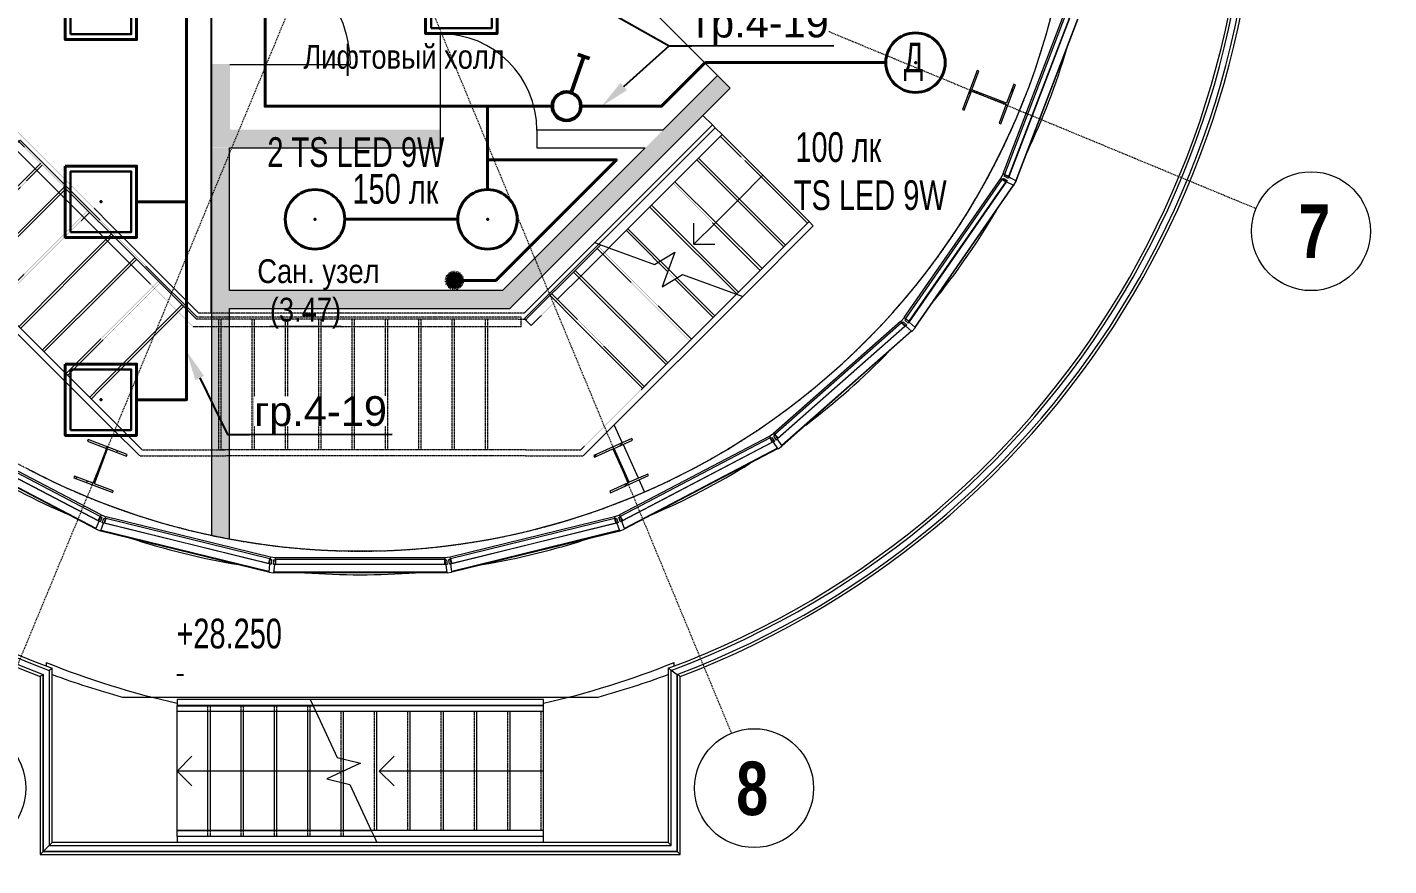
# Model space of a CAD drawing. Header units: millimetres. Extents: x 223 to 163467, y -12002 to 99672.
# Drawn here: x 116279 to 127725, y 55874 to 62925 of the extents above; entities that cross this region are included whole.
import ezdxf
from ezdxf import colors
from ezdxf.entities.mleader import LeaderData, LeaderLine
from ezdxf.math import Vec2, Vec3

# ---------------------------------------------------------------- set-up
doc = ezdxf.new("R2010")
doc.units = ezdxf.units.MM
for name, pattern in [('ACAD_ISO03W100', [30, 12, -18]), ('Осевая', [29.999999, 12, -6, 6, -6]), ('Сверху', [3.96875, 2.38125, -1.5875])]:
    doc.linetypes.add(name, pattern=pattern)
for name, color, linetype, lineweight in [('_Сверху_ - Верхние поручни', 7, 'Сверху', 5), ('A-AREA', 7, 'Continuous', 9), ('A-AREA-IDEN', 7, 'Continuous', 9), ('A-DOOR', 7, 'Continuous', 9), ('A-FLOR', 7, 'Continuous', 9), ('A-GLAZ-CURT', 7, 'Continuous', 9), ('A-GLAZ-CWMG', 7, 'Continuous', 9), ('A-WALL', 7, 'Continuous', 9), ('A-WALL-PATT', 7, 'Continuous', 18), ('G-ANNO-DIMS', 7, 'Continuous', 9), ('nadpisi', 84, 'Continuous', 13), ('S-COLS', 7, 'Continuous', 9), ('S-GRID', 7, 'Continuous', 9), ('S-GRID-IDEN', 7, 'Continuous', 9), ('S-STRS', 7, 'Continuous', 9), ('S-STRS-ANNO', 7, 'Continuous', 5), ('S-STRS-MBND', 7, 'Сверху', 9), ('Верхние поручни', 7, 'Continuous', 5), ('Ограждение', 7, 'Continuous', 9), ('Поручни', 7, 'Continuous', 5), ('раб осв', 7, 'Continuous', 40), ('ЭЛ', 250, 'Continuous', 50), ('ЭЛ.освещ.', 150, 'Continuous', 50), ('ЭЛ.сети', 5, 'Continuous', 100)]:
    doc.layers.add(name, color=color, linetype=linetype, lineweight=lineweight)
doc.layers.add('Oborud', color=7, linetype='Continuous')
doc.styles.add('Arial', font='ARIALN.TTF', dxfattribs={"width": 0.85, "height": 400})
doc.styles.add('Arial_1', font='ARIALN.TTF', dxfattribs={"height": 3.5})
doc.styles.add('Impact', font='ARIALN.TTF', dxfattribs={"height": 900})
doc.styles.add('ISOPEUR', font='ARIALN.TTF')

# ---------------------------------------------------------------- blocks, each defined once
blk = doc.blocks.new('Ограждение - Ограждение-302130-5 этаж')
at = {"layer": 'Поручни'}
for p, q in [((-1771, -8328), (-1771, -6863)), ((3409, -6863), (3409, -8328)), ((-1871, -6932), (-1871, -8428)), ((3509, -8428), (3509, -6932)), ((-1796, -8353), (-1771, -8328)), ((959, -8328), (-1771, -8328)), ((3409, -8328), (1375, -8328)), ((3434, -8353), (3409, -8328)), ((-1871, -8428), (-1846, -8403)), ((-1871, -8428), (3509, -8428)), ((3509, -8428), (3484, -8403))]:
    blk.add_line(p, q, dxfattribs=at)
for radius, start, end in [(7550, 290.8726, 249.1274), (7450, 290.3437, 249.6563)]:
    blk.add_arc((819, 122), radius, start, end, dxfattribs=at)
for points in [[(-1771, -6863), (-1779, -6869), (-1787, -6874), (-1795, -6880)], [(3434, -6880), (3426, -6874), (3418, -6869), (3409, -6863)], [(-1845, -6915), (-1854, -6921), (-1862, -6926), (-1871, -6932)], [(3509, -6932), (3501, -6926), (3493, -6921), (3484, -6915)]]:
    blk.add_open_spline(points, degree=3, dxfattribs=at)
blk = doc.blocks.new('Тип верхнего поручня - Верхний поручень_Внутренний_-302134-5 этаж')
at = {"layer": 'Верхние поручни'}
for p, q in [((-1846, -8403), (-1846, -6915)), ((-1796, -6880), (-1796, -8353)), ((3434, -8353), (3434, -6880)), ((3484, -6915), (3484, -8403)), ((-1796, -8353), (-1846, -8403)), ((-1846, -8403), (-1796, -8353)), ((-1796, -8353), (3434, -8353)), ((3484, -8403), (-1846, -8403))]:
    blk.add_line(p, q, dxfattribs=at)
for radius, start, end in [(7525, 290.7415, 249.2585), (7475, 290.4771, 249.5229)]:
    blk.add_arc((819, 122), radius, start, end, dxfattribs=at)
blk = doc.blocks.new('Тип верхнего поручня - Верхний поручень_Внутренний_-V27-5 этаж')
at = {"layer": 'Верхние поручни'}
for p, q in [((-1846, -6915), (-1846, -8403)), ((-1796, -6880), (-1796, -8353)), ((3434, -6880), (3484, -6915)), ((3434, -6880), (3484, -6915)), ((3434, -8353), (3434, -6880)), ((3484, -8403), (3484, -6915)), ((-1796, -8353), (3434, -8353)), ((-1846, -8403), (3484, -8403))]:
    blk.add_line(p, q, dxfattribs=at)
for radius, start, end in [(7525, 290.7415, 249.2585), (7475, 290.4771, 249.5229)]:
    blk.add_arc((819, 122), radius, start, end, dxfattribs=at)
blk = doc.blocks.new('Системная панель - С остеклением-429016-5 этаж')
at = {"layer": 'A-GLAZ-CURT', "lineweight": 13}
for p, q in [((711, -15), (-711, -15)), ((-711, -15), (-711, -55)), ((-711, -55), (711, -55)), ((711, -55), (711, -15))]:
    blk.add_line(p, q, dxfattribs=at)
blk = doc.blocks.new('Rectangular Mullion - Mullion_Vertical-45mm-Steelbuilt_2_6875in_Detail-8_TGP-429013-5 этаж')
at = {"layer": 'A-GLAZ-CWMG'}
for p, q in [((-5213, -1407), (-4694, -2764)), ((-5212, -1407), (-5213, -1407)), ((-5213, -1407), (-4694, -2764)), ((-4691, -2763), (-5210, -1407)), ((-5147, -1391), (-5149, -1391)), ((-5110, -1382), (-5147, -1391)), ((-4633, -2732), (-5147, -1391)), ((-5107, -1383), (-5108, -1381)), ((-5091, -1377), (-5093, -1377)), ((-4583, -2705), (-5091, -1377)), ((-4635, -2733), (-4633, -2732)), ((-4633, -2732), (-4600, -2715)), ((-4598, -2713), (-4599, -2712)), ((-4585, -2706), (-4583, -2705)), ((-4694, -2764), (-4693, -2764))]:
    blk.add_line(p, q, dxfattribs=at)
blk = doc.blocks.new('Rectangular Mullion - Mullion_Vertical-45mm-Steelbuilt_2_6875in_Detail-8_TGP-325690-5 этаж')
at = {"layer": 'A-GLAZ-CWMG', "lineweight": 18}
for p, q in [((-22, 57), (-22, 122)), ((-19, 125), (19, 125)), ((22, 122), (22, 57)), ((-10, 57), (-22, 57)), ((-22, 0), (-22, 17)), ((-22, 17), (-10, 17)), ((22, 0), (-22, 0)), ((-10, 17), (-10, 57)), ((22, 57), (10, 57)), ((10, 57), (10, 17)), ((10, 17), (22, 17)), ((22, 17), (22, 0))]:
    blk.add_line(p, q, dxfattribs=at)
for centre, start, end in [((-19, 122), 90, 180), ((19, 122), 360, 90)]:
    blk.add_arc(centre, 3.18, start, end, dxfattribs=at)
blk = doc.blocks.new('Двутавровая балка _ГОСТ 26020-83_-Колонна - I 35K1-330506-5 этаж')
at = {"layer": 'S-COLS'}
h = blk.add_hatch(dxfattribs=at)
h.set_pattern_fill('FP_2', color=256, style=0, pattern_type=2)
h.set_pattern_definition([(200.766, (629.5, -5941), (126.079, -332.499), []), (200.766, (473.13, -6288.43), (126.079, -332.499), [])])
h.paths.add_polyline_path([(175, 171.5), (-175, 171.5), (-175, 156.5), (-5, 156.5), (-5, -156.5), (-175, -156.5), (-175, -171.5), (175, -171.5), (175, -156.5), (5, -156.5), (5, 156.5), (175, 156.5)], flags=0)
for p, q in [((175, 171.5), (-175, 171.5)), ((-175, 171.5), (-175, 156.5)), ((-175, 156.5), (-5, 156.5)), ((-5, 156.5), (-5, -156.5)), ((5, -156.5), (5, 156.5)), ((5, 156.5), (175, 156.5)), ((175, 156.5), (175, 171.5)), ((-5, -156.5), (-175, -156.5)), ((-175, -156.5), (-175, -171.5)), ((-175, -171.5), (175, -171.5)), ((175, -156.5), (5, -156.5)), ((175, -171.5), (175, -156.5))]:
    blk.add_line(p, q, dxfattribs=at)
blk = doc.blocks.new('Тип верхнего поручня - Верхний поручень_Внутренний_-386673-5 этаж')
at = {"layer": '_Сверху_ - Верхние поручни'}
for p, q in [((-2097, -2481), (-2040, -2424)), ((-711, -3867), (-2097, -2481)), ((-654, -3809), (-2040, -2424)), ((2825, -3297), (2418, -3704)), ((2910, -3328), (2475, -3762)), ((2418, -3704), (2199, -3924)), ((2475, -3762), (2256, -3981)), ((-585, -3993), (-711, -3867)), ((-552, -3912), (-654, -3809)), ((-349, -3993), (-585, -3993)), ((-349, -3912), (-552, -3912)), ((2171, -3912), (-349, -3912)), ((2171, -3993), (-349, -3993)), ((2171, -3993), (2171, -3912)), ((2256, -3981), (2199, -3924))]:
    blk.add_line(p, q, dxfattribs=at)
at = {"layer": 'Верхние поручни'}
for p, q in [((3804, -2319), (2825, -3297)), ((3861, -2376), (2910, -3328)), ((3861, -2376), (3804, -2319)), ((2825, -3297), (2910, -3328))]:
    blk.add_line(p, q, dxfattribs=at)
blk = doc.blocks.new('Тип верхнего поручня - Верхний поручень_Внутренний_-405074-5 этаж')
at = {"layer": '_Сверху_ - Верхние поручни'}
for p, q in [((-721, -7228), (-721, -7178)), ((423, -7178), (-721, -7178)), ((447, -7228), (-721, -7228))]:
    blk.add_line(p, q, dxfattribs=at)
at = {"layer": 'Верхние поручни'}
for p, q in [((423, -7178), (447, -7228)), ((2359, -7178), (423, -7178)), ((2359, -7228), (2359, -7178)), ((2359, -7228), (447, -7228))]:
    blk.add_line(p, q, dxfattribs=at)
blk = doc.blocks.new('Тип верхнего поручня - Верхний поручень_Внутренний_-405085-5 этаж')
at = {"layer": '_Сверху_ - Верхние поручни'}
for p, q in [((-721, -8277), (-721, -8227)), ((912, -8227), (-721, -8227)), ((936, -8277), (-721, -8277))]:
    blk.add_line(p, q, dxfattribs=at)
at = {"layer": 'Верхние поручни'}
for p, q in [((912, -8227), (936, -8277)), ((2359, -8227), (912, -8227)), ((2359, -8277), (2359, -8227)), ((2359, -8277), (936, -8277))]:
    blk.add_line(p, q, dxfattribs=at)
blk = doc.blocks.new('Тип верхнего поручня - Верхний поручень_Внутренний_-405111-5 этаж')
at = {"layer": 'Верхние поручни'}
for p, q in [((-721, -7228), (-721, -7178)), ((-721, -7178), (423, -7178)), ((447, -7228), (-721, -7228))]:
    blk.add_line(p, q, dxfattribs=at)
blk = doc.blocks.new('Тип верхнего поручня - Верхний поручень_Внутренний_-V29-5 этаж')
at = {"layer": 'Верхние поручни'}
for p, q in [((-721, -7228), (-721, -7178)), ((423, -7178), (-721, -7178)), ((447, -7228), (-721, -7228))]:
    blk.add_line(p, q, dxfattribs=at)
blk = doc.blocks.new('Тип верхнего поручня - Верхний поручень_Внутренний_-405122-5 этаж')
at = {"layer": 'Верхние поручни'}
for p, q in [((-721, -8277), (-721, -8227)), ((-721, -8227), (912, -8227)), ((936, -8277), (-721, -8277))]:
    blk.add_line(p, q, dxfattribs=at)
blk = doc.blocks.new('Тип верхнего поручня - Верхний поручень_Внутренний_-V30-5 этаж')
at = {"layer": 'Верхние поручни'}
for p, q in [((-721, -8277), (-721, -8227)), ((912, -8227), (-721, -8227)), ((936, -8277), (-721, -8277))]:
    blk.add_line(p, q, dxfattribs=at)
blk = doc.blocks.new('Внутренняя дверь 1-Навесная - 6629-88 - ДГ 21-8  ГОСТ 6629-88-329733-5 этаж')
at = {"layer": 'A-DOOR'}
blk.add_line((405, -75), (405, -885), dxfattribs=at)
blk.add_arc((405, -75), 810, 180, 270, dxfattribs=at)
blk = doc.blocks.new('Двутавровая балка _ГОСТ 26020-83_-Колонна - I 35K1-V32-5 этаж')
at = {"layer": 'S-COLS'}
h = blk.add_hatch(dxfattribs=at)
h.set_pattern_fill('FP_3', color=256, style=0, pattern_type=2)
h.set_pattern_definition([(245.766, (554.86, -5311.25), (324.263, -145.96), []), (245.766, (689.95, -5667.5), (324.263, -145.961), [])])
h.paths.add_polyline_path([(-175, 171.5), (-175, 156.5), (-5, 156.5), (-5, -156.5), (-175, -156.5), (-175, -171.5), (175, -171.5), (175, -156.5), (5, -156.5), (5, 156.5), (175, 156.5), (175, 171.5)], flags=0)
for p, q in [((175, 171.5), (-175, 171.5)), ((-175, 171.5), (-175, 156.5)), ((-175, 156.5), (-5, 156.5)), ((-5, 156.5), (-5, -156.5)), ((5, -156.5), (5, 156.5)), ((5, 156.5), (175, 156.5)), ((175, 156.5), (175, 171.5)), ((-5, -156.5), (-175, -156.5)), ((-175, -156.5), (-175, -171.5)), ((-175, -171.5), (175, -171.5)), ((175, -156.5), (5, -156.5)), ((175, -171.5), (175, -156.5))]:
    blk.add_line(p, q, dxfattribs=at)
blk = doc.blocks.new('Двутавровая балка _ГОСТ 26020-83_-Колонна - I 35K1-V38-5 этаж')
at = {"layer": 'S-COLS'}
h = blk.add_hatch(dxfattribs=at)
h.set_pattern_fill('FP_6', color=256, style=0, pattern_type=2)
h.set_pattern_definition([(20.766, (-965.52, -5491.5), (-126.079, 332.499), []), (20.766, (-809.13, -5144.06), (-126.079, 332.5), [])])
h.paths.add_polyline_path([(-175, -171.5), (175, -171.5), (175, -156.5), (5, -156.5), (5, 156.5), (175, 156.5), (175, 171.5), (-175, 171.5), (-175, 156.5), (-5, 156.5), (-5, -156.5), (-175, -156.5)], flags=0)
for p, q in [((175, 171.5), (-175, 171.5)), ((-175, 171.5), (-175, 156.5)), ((-175, 156.5), (-5, 156.5)), ((-5, 156.5), (-5, -156.5)), ((5, -156.5), (5, 156.5)), ((5, 156.5), (175, 156.5)), ((175, 156.5), (175, 171.5)), ((-5, -156.5), (-175, -156.5)), ((-175, -156.5), (-175, -171.5)), ((-175, -171.5), (175, -171.5)), ((175, -156.5), (5, -156.5)), ((175, -171.5), (175, -156.5))]:
    blk.add_line(p, q, dxfattribs=at)
blk = doc.blocks.new('Внутренняя дверь 1-Навесная - 6629-88 - ДГ 24-10  ГОСТ 6629-88-290390-5 этаж')
at = {"layer": 'A-DOOR'}
blk.add_line((505, -75), (505, -1085), dxfattribs=at)
blk.add_arc((505, -75), 1010, 180, 270, dxfattribs=at)
blk = doc.blocks.new('Ось сетки - Семейство1-221475-5 этаж')
at = {"layer": 'S-GRID-IDEN'}
blk.add_circle((0, 0), 5, dxfattribs=at)
blk = doc.blocks.new('ARS.R UNI LED')
at = {"color": 5, "lineweight": 30, "ltscale": 100}
blk.add_lwpolyline([(2913223, 2072749), (2913733, 2072749), (2913733, 2073259), (2913223, 2073259)], close=True, dxfattribs=at)
at = {"color": 0, "lineweight": 40, "ltscale": 100}
blk.add_point((2913478, 2073004), dxfattribs=at)
at = {"layer": 'ЭЛ', "color": 5, "lineweight": 40, "ltscale": 10}
blk.add_lwpolyline([(2913178, 2073304), (2913778, 2073304), (2913778, 2072704), (2913178, 2072704)], close=True, dxfattribs=at)
blk = doc.blocks.new('выкл. 1 клав. скрыт')
at = {"layer": 'ЭЛ.освещ.', "color": 0, "ltscale": 100}
for p, q in [((2902123, 2044849), (2902427, 2044743)), ((2902444, 2044793), (2902411, 2044695))]:
    blk.add_line(p, q, dxfattribs=at)
blk.add_circle((2902010, 2044888), 120, dxfattribs=at)
blk = doc.blocks.new('TS LED без датчика')
at = {"color": 0, "lineweight": 40, "ltscale": 100}
blk.add_point((-535184, 16419), dxfattribs=at)
at = {"layer": 'раб осв', "color": 5, "lineweight": 40, "ltscale": 100}
blk.add_circle((-535184, 16419), 250, dxfattribs=at)

msp = doc.modelspace()

# ---------------------------------------------------------------- hatches: boundary and pattern name
at = {"layer": 'A-WALL-PATT', "lineweight": 5, "true_color": 0xc0c0c0}
h = msp.add_hatch(color=9, dxfattribs=at)
h.paths.add_polyline_path([(117982, 63629), (117982, 64280), (117832, 64280), (117832, 63628)])
h.paths.add_polyline_path([(117832, 62060), (117982, 62060), (117982, 62617), (117832, 62615)])
h = msp.add_hatch(color=9, dxfattribs=at)
h.paths.add_polyline_path([(120123, 60560), (120335, 60560), (122188, 62413), (122082, 62519), (120273, 60710)], flags=0)
h.paths.add_polyline_path([(122902, 63128), (123373, 63599), (123178, 63599), (123178, 63615), (122796, 63234), (122835, 63195)], flags=0)
msp.add_hatch(color=9, dxfattribs=at).paths.add_polyline_path([(117824, 62063), (117824, 61913), (119750, 61913), (119746, 62063)])
for points in [[(117978, 58622), (117978, 61910), (117828, 61910), (117828, 58652), (117903, 58637)], [(117978, 60560), (120123, 60560), (120273, 60710), (117978, 60710)]]:
    msp.add_hatch(color=9, dxfattribs=at).paths.add_polyline_path(points, flags=0)
at = {"layer": 'ЭЛ', "linetype": 'ACAD_ISO03W100', "lineweight": 40, "ltscale": 0.46}
msp.add_hatch(color=0, dxfattribs=at).paths.add_polyline_path([(119940, 60796, 1), (119800, 60796, 1)])

# ---------------------------------------------------------------- linework, layer by layer
at = {"layer": 'A-AREA'}
for p, q in [((121958, 62184), (122038, 62104)), ((122293, 60661), (121213, 59581)), ((121281, 59432), (121213, 59581)), ((121417, 59133), (121287, 59418)), ((121469, 59019), (121423, 59119))]:
    msp.add_line(p, q, dxfattribs=at)
at = {"layer": 'A-FLOR'}
for p, q in [((116438, 57583), (116438, 57555)), ((121718, 57555), (121718, 57583)), ((117078, 57292), (121078, 57292)), ((117538, 56171), (117538, 57170))]:
    msp.add_line(p, q, dxfattribs=at)
for centre, radius, start, end in [((119078, 64121), 7050, 248.0086, 257.3826), ((119078, 64121), 7050, 282.6174, 291.9914), ((119078, 64521), 7500, 249.7976, 254.5364), ((119078, 64521), 7500, 285.4636, 290.2024)]:
    msp.add_arc(centre, radius, start, end, dxfattribs=at)
at = {"layer": 'A-WALL', "lineweight": 18}
for p, q in [((122082, 62519), (121623, 62060)), ((122188, 62413), (122082, 62519)), ((120335, 60560), (122188, 62413)), ((119753, 61910), (119753, 62060)), ((121623, 62060), (120563, 62060)), ((120563, 62060), (120563, 61910)), ((117828, 61910), (117828, 58652)), ((117978, 60710), (117978, 61910)), ((117978, 61910), (119753, 61910)), ((121473, 61910), (120273, 60710)), ((120563, 61910), (121473, 61910)), ((120273, 60710), (117978, 60710)), ((117978, 58622), (117978, 60560)), ((117978, 60560), (120335, 60560))]:
    msp.add_line(p, q, dxfattribs=at)
at = {"layer": 'A-WALL'}
msp.add_line((117853, 58647), (117863, 58645), dxfattribs=at)
for radius, start, end in [(6000, 259.4333, 351.1624), (6200, 334.7004, 343.3506), (6200, 320.9065, 329.6132), (6200, 307.1584, 315.7956), (6200, 238.0852, 246.8361), (6000, 242.5458, 242.6693), (6200, 293.1639, 301.9148), (6000, 243.7825, 257.9745), (6200, 251.7756, 260.4968), (6200, 279.5032, 288.2244), (6200, 265.6957, 274.3043)]:
    msp.add_arc((119078, 64521), radius, start, end, dxfattribs=at)
at = {"layer": 'A-WALL', "lineweight": 18}
for start, end in [(242.1819, 243.7897), (257.9753, 259.436)]:
    msp.add_arc((119078, 64521), 6000, start, end, dxfattribs=at)
at = {"layer": 'G-ANNO-DIMS', "lineweight": 25}
msp.add_line((117592, 57478), (117535, 57478), dxfattribs=at)
at = {"layer": 'Oborud'}
msp.add_lwpolyline([(117828, 60521), (117828, 64280), (116278, 64280)], dxfattribs=at)
at = {"layer": 'S-GRID', "color": 174, "linetype": 'Осевая', "true_color": 0x0000a0}
for q in [(115959, 56989), (126609, 61401), (122198, 56989)]:
    msp.add_line((119078, 64521), q, dxfattribs=at)
msp.add_arc((119078, 64521), 6000, 169.5962, 160.4522, dxfattribs=at)
at = {"layer": 'S-STRS'}
for p, q in [((122038, 62104), (121049, 61114)), ((122063, 62080), (122038, 62104)), ((122852, 61291), (122120, 62022)), ((122654, 61093), (121922, 61824)), ((122456, 60895), (121724, 61626)), ((122258, 60697), (121526, 61428)), ((122887, 61255), (122293, 60661)), ((122852, 61291), (122654, 61093)), ((122887, 61255), (122852, 61291)), ((121600, 60959), (121328, 61230)), ((122654, 61093), (122456, 60895)), ((122456, 60895), (122258, 60697)), ((121742, 60817), (121671, 60888)), ((122258, 60697), (122241, 60680)), ((117538, 57271), (117538, 57221)), ((118658, 57271), (117538, 57271)), ((120618, 57271), (118658, 57271)), ((120618, 57221), (120618, 57271)), ((117818, 57221), (117538, 57221)), ((117538, 56171), (117538, 57170)), ((118098, 57221), (117818, 57221)), ((117818, 56171), (117818, 57170)), ((118378, 57221), (118098, 57221)), ((118098, 56171), (118098, 57170)), ((118658, 57221), (118378, 57221)), ((118378, 56171), (118378, 57170)), ((118682, 57221), (118658, 57221)), ((118658, 56171), (118658, 57170)), ((118938, 57221), (118682, 57221)), ((119218, 57221), (118938, 57221)), ((118938, 56771), (118938, 57170)), ((119498, 57221), (119218, 57221)), ((119218, 56171), (119218, 57170)), ((119778, 57221), (119498, 57221)), ((119498, 56171), (119498, 57170)), ((120058, 57221), (119778, 57221)), ((119778, 56171), (119778, 57170)), ((120338, 57221), (120058, 57221)), ((120058, 56171), (120058, 57170)), ((120618, 57221), (120338, 57221)), ((120338, 56171), (120338, 57170)), ((120618, 56171), (120618, 57170)), ((118938, 56671), (118938, 56771)), ((118938, 56570), (118938, 56671)), ((118938, 56171), (118938, 56570)), ((117538, 56121), (117538, 56071)), ((117818, 56121), (117538, 56121)), ((118098, 56121), (117818, 56121)), ((118378, 56121), (118098, 56121)), ((118658, 56121), (118378, 56121)), ((118938, 56121), (118658, 56121)), ((119195, 56121), (118938, 56121)), ((119218, 56121), (119195, 56121)), ((119498, 56121), (119218, 56121)), ((119778, 56121), (119498, 56121)), ((120058, 56121), (119778, 56121)), ((120338, 56121), (120058, 56121)), ((120618, 56121), (120338, 56121)), ((120618, 56071), (120618, 56121)), ((119634, 56071), (119218, 56071))]:
    msp.add_line(p, q, dxfattribs=at)
at = {"layer": 'S-STRS', "linetype": 'Сверху'}
for p, q in [((122837, 61276), (122106, 62008)), ((122639, 61078), (121908, 61810)), ((122441, 60880), (121710, 61612)), ((122243, 60683), (121512, 61414)), ((121582, 60948), (121314, 61216)), ((121724, 60806), (121663, 60867)), ((117798, 56171), (117798, 57170)), ((118078, 56171), (118078, 57170)), ((118358, 56171), (118358, 57170)), ((118638, 56171), (118638, 57170)), ((118918, 56776), (118918, 57170)), ((119198, 56171), (119198, 57170)), ((119478, 56171), (119478, 57170)), ((119758, 56171), (119758, 57170)), ((120038, 56171), (120038, 57170)), ((120318, 56171), (120318, 57170)), ((120598, 56171), (120598, 57170)), ((118918, 56661), (118918, 56776)), ((118918, 56575), (118918, 56661)), ((118918, 56171), (118918, 56575))]:
    msp.add_line(p, q, dxfattribs=at)
at = {"layer": 'S-STRS-ANNO'}
for p, q in [((122463, 61680), (122265, 61482)), ((122265, 61482), (122067, 61284)), ((122067, 61284), (121883, 61100)), ((121883, 61100), (121883, 61276)), ((121883, 61100), (122060, 61100)), ((117538, 56671), (117663, 56796)), ((119238, 56671), (119363, 56796)), ((117818, 56671), (117538, 56671)), ((117538, 56671), (117663, 56546)), ((118098, 56671), (117818, 56671)), ((118378, 56671), (118098, 56671)), ((118658, 56671), (118378, 56671)), ((118938, 56671), (118658, 56671)), ((119498, 56671), (119238, 56671)), ((119238, 56671), (119363, 56546)), ((119778, 56671), (119498, 56671)), ((120058, 56671), (119778, 56671)), ((120338, 56671), (120058, 56671)), ((120618, 56671), (120338, 56671))]:
    msp.add_line(p, q, dxfattribs=at)
at = {"layer": 'S-STRS-MBND'}
for p, q in [((117651, 60521), (116010, 62161)), ((117721, 60521), (116045, 62197)), ((115614, 61002), (116392, 61780)), ((115628, 60988), (116406, 61765)), ((115812, 60804), (116590, 61582)), ((115826, 60790), (116604, 61567)), ((117040, 59575), (115232, 61384)), ((116010, 60606), (116788, 61384)), ((116024, 60592), (116802, 61369)), ((117005, 59540), (115197, 61348)), ((116208, 60408), (116986, 61186)), ((116222, 60394), (117000, 61171)), ((121049, 61114), (120679, 60744)), ((121100, 61095), (120714, 60709)), ((121847, 60287), (121070, 61064)), ((121862, 60301), (121084, 61078)), ((116406, 60210), (117184, 60988)), ((116420, 60196), (117198, 60973)), ((121663, 60867), (121582, 60948)), ((121671, 60888), (121600, 60959)), ((116604, 60012), (117382, 60790)), ((121649, 60089), (120872, 60866)), ((121664, 60103), (120886, 60880)), ((122045, 60485), (121724, 60806)), ((122060, 60499), (121742, 60817)), ((116618, 59998), (117396, 60776)), ((120679, 60744), (120455, 60521)), ((120714, 60709), (120476, 60471)), ((121452, 59891), (120674, 60668)), ((120714, 60709), (120688, 60683)), ((121466, 59905), (120688, 60683)), ((122241, 60680), (121492, 59931)), ((116802, 59814), (117580, 60592)), ((116816, 59800), (117594, 60578)), ((122293, 60661), (121527, 59896)), ((117651, 60521), (117701, 60471)), ((117947, 60471), (117701, 60471)), ((117947, 60521), (117721, 60521)), ((117890, 59371), (117890, 60471)), ((117910, 59371), (117910, 60471)), ((117947, 60471), (117910, 60471)), ((120455, 60521), (117947, 60521)), ((120405, 60471), (117947, 60471)), ((118170, 59371), (118170, 60471)), ((118190, 59371), (118190, 60471)), ((118450, 59371), (118450, 60471)), ((118470, 59371), (118470, 60471)), ((118730, 59371), (118730, 60471)), ((118750, 59371), (118750, 60471)), ((119010, 59371), (119010, 60471)), ((119030, 59371), (119030, 60471)), ((119290, 59371), (119290, 60471)), ((119310, 59371), (119310, 60471)), ((119570, 59371), (119570, 60471)), ((119590, 59371), (119590, 60471)), ((119850, 59371), (119850, 60471)), ((119870, 59371), (119870, 60471)), ((120130, 59371), (120130, 60471)), ((120150, 59371), (120150, 60471)), ((120405, 60471), (120476, 60471)), ((120931, 59371), (121492, 59931)), ((120952, 59321), (121527, 59896)), ((121492, 59931), (121466, 59905)), ((117005, 59540), (117224, 59321)), ((117040, 59575), (117245, 59371)), ((117224, 59321), (117947, 59321)), ((117245, 59371), (117947, 59371)), ((117947, 59371), (117910, 59371)), ((120467, 59371), (117947, 59371)), ((120467, 59321), (117947, 59321)), ((120467, 59371), (120931, 59371)), ((120467, 59321), (120952, 59321)), ((117538, 57271), (117538, 57221)), ((118658, 57271), (117538, 57271)), ((118682, 57221), (117538, 57221)), ((117538, 56121), (117538, 57221)), ((117798, 56121), (117798, 57221)), ((117818, 56121), (117818, 57221)), ((118078, 56121), (118078, 57221)), ((118098, 56121), (118098, 57221)), ((118358, 56121), (118358, 57221)), ((118378, 56121), (118378, 57221)), ((118638, 56121), (118638, 57221)), ((118658, 56121), (118658, 57221)), ((118918, 56661), (118918, 56776)), ((118938, 56671), (118938, 56771)), ((118918, 56121), (118918, 56575)), ((118938, 56121), (118938, 56570)), ((117538, 56121), (117538, 56071)), ((119195, 56121), (117538, 56121)), ((119218, 56071), (117538, 56071))]:
    msp.add_line(p, q, dxfattribs=at)
at = {"layer": 'S-STRS-MBND', "linetype": 'Continuous'}
for p, q in [((121049, 61114), (121084, 61101)), ((121168, 61070), (121553, 60930)), ((121553, 60930), (121724, 61034)), ((121724, 61034), (121617, 60741)), ((121617, 60741), (121788, 60845)), ((121788, 60845), (122293, 60661)), ((118658, 57271), (118682, 57220)), ((118705, 57170), (118885, 56784)), ((118885, 56784), (119080, 56737)), ((119080, 56737), (118797, 56605)), ((118797, 56605), (118991, 56557)), ((118991, 56557), (119171, 56171)), ((119194, 56121), (119218, 56071))]:
    msp.add_line(p, q, dxfattribs=at)
at = {"layer": 'раб осв', "color": 0, "lineweight": 40}
for points in [[(117618, 63652), (117618, 61456), (117198, 61456), (117618, 61456), (117618, 59792), (117198, 59792)], [(118278, 63471), (118278, 62260), (120148, 62260)], [(120933, 62260), (121611, 62260), (121611, 62260), (121978, 62628), (123496, 62628)], [(120693, 62260), (120148, 62260), (120148, 61560)], [(120148, 61810), (121231, 61810), (120217, 60796), (119870, 60796)], [(119898, 61310), (118948, 61310)]]:
    msp.add_lwpolyline(points, dxfattribs=at)
at = {"layer": 'ЭЛ', "color": 7, "lineweight": 25}
for points in [[(125466, 70398, 0, 0, 0), (124519, 68773, 150, 0, 0), (124720, 69114, 0, 0, 0), (119870, 60796, 0, 0, 0)], [(117778, 64680, 0, 0, 0), (113686, 57660, 150, 0, 0), (113887, 58001, 0, 0, 0), (113035, 56540, 0, 0, 0)]]:
    msp.add_lwpolyline(points, format="xyseb", dxfattribs=at)
at = {"layer": 'ЭЛ', "color": 0, "linetype": 'ACAD_ISO03W100', "lineweight": 40, "ltscale": 0.46}
msp.add_circle((119870, 60796), 70, dxfattribs=at)

# ---------------------------------------------------------------- block references
at = {"layer": 'A-DOOR'}
for name, p, rotation in [('Внутренняя дверь 1-Навесная - 6629-88 - ДГ 24-10  ГОСТ 6629-88-290390-5 этаж', (122492, 62824), 225.0000000000014), ('Внутренняя дверь 1-Навесная - 6629-88 - ДГ 21-8  ГОСТ 6629-88-329733-5 этаж', (120158, 61985), 180)]:
    msp.add_blockref(name, p, dxfattribs=dict(at, rotation=rotation))
at = {"layer": 'A-DOOR', "xscale": -1, "rotation": 90.00000000000007}
msp.add_blockref('Внутренняя дверь 1-Навесная - 6629-88 - ДГ 24-10  ГОСТ 6629-88-290390-5 этаж', (117907, 63116), dxfattribs=at)
at = {"layer": 'A-GLAZ-CURT'}
for p, rotation in [((124734, 62357), 69.06899715606129), ((124054, 61069), 55.25519772484893), ((123086, 59981), 41.44139829363667), ((116270, 59155), 332.372401137575), ((121886, 59155), 27.62759886242433), ((117632, 58640), 346.1862005687873), ((120524, 58640), 13.81379943121197)]:
    msp.add_blockref('Системная панель - С остеклением-429016-5 этаж', p, dxfattribs=dict(at, rotation=rotation))
msp.add_blockref('Системная панель - С остеклением-429016-5 этаж', (119078, 58465), dxfattribs=at)
at = {"layer": 'A-GLAZ-CWMG'}
for p, rotation in [((119770, 64065), 138.1379943121233), ((119641, 63913), 124.324194880911), ((119480, 63796), 110.5103954496988), ((118545, 63886), 41.44139829363707), ((119295, 63721), 96.69659601848642), ((118712, 63777), 55.2551977248494), ((119098, 63692), 82.88279658727404), ((118900, 63711), 69.06899715606168)]:
    msp.add_blockref('Rectangular Mullion - Mullion_Vertical-45mm-Steelbuilt_2_6875in_Detail-8_TGP-429013-5 этаж', p, dxfattribs=dict(at, rotation=rotation))
at = {"layer": 'A-GLAZ-CWMG', "extrusion": (0, 0, -1)}
for p, rotation in [((-124472, 61672), 117.8379025595445), ((-123636, 60466), 131.6517019907568), ((-122536, 59495), 145.4655014219692), ((-116920, 58815), 200.7206991468183), ((-121236, 58815), 159.2793008531815), ((-118345, 58465), 186.9068997156061), ((-119812, 58465), 173.0931002843939)]:
    msp.add_blockref('Rectangular Mullion - Mullion_Vertical-45mm-Steelbuilt_2_6875in_Detail-8_TGP-325690-5 этаж', p, dxfattribs=dict(at, rotation=rotation))
at = {"layer": 'S-COLS'}
for name, p, rotation in [('Двутавровая балка _ГОСТ 26020-83_-Колонна - I 35K1-V38-5 этаж', (124364, 62337), 249.2335371859321), ('Двутавровая балка _ГОСТ 26020-83_-Колонна - I 35K1-V32-5 этаж', (116894, 59235), 159.2335371859347), ('Двутавровая балка _ГОСТ 26020-83_-Колонна - I 35K1-330506-5 этаж', (121271, 59239), 204.2335371859355)]:
    msp.add_blockref(name, p, dxfattribs=dict(at, rotation=rotation))
at = {"layer": 'S-GRID-IDEN'}
for p, xscale, yscale, zscale, rotation in [((127071, 61210), 99.99999999999993, 99.99999999999993, 99.99999999999993, 247.5), ((115767, 56527), 99.99999999999994, 99.99999999999994, 99.99999999999994, 157.5000000000005), ((122389, 56527), 99.99999999999994, 99.99999999999994, 99.99999999999994, 202.4999999999993)]:
    msp.add_blockref('Ось сетки - Семейство1-221475-5 этаж', p, dxfattribs=dict(at, xscale=xscale, yscale=yscale, zscale=zscale, rotation=rotation))
at = {"layer": 'Верхние поручни'}
for name in ['Тип верхнего поручня - Верхний поручень_Внутренний_-302134-5 этаж', 'Тип верхнего поручня - Верхний поручень_Внутренний_-V27-5 этаж', 'Тип верхнего поручня - Верхний поручень_Внутренний_-386673-5 этаж', 'Тип верхнего поручня - Верхний поручень_Внутренний_-405074-5 этаж', 'Тип верхнего поручня - Верхний поручень_Внутренний_-405111-5 этаж', 'Тип верхнего поручня - Верхний поручень_Внутренний_-V29-5 этаж', 'Тип верхнего поручня - Верхний поручень_Внутренний_-405085-5 этаж', 'Тип верхнего поручня - Верхний поручень_Внутренний_-405122-5 этаж', 'Тип верхнего поручня - Верхний поручень_Внутренний_-V30-5 этаж']:
    msp.add_blockref(name, (118259, 64398), dxfattribs=at)
at = {"layer": 'Ограждение'}
msp.add_blockref('Ограждение - Ограждение-302130-5 этаж', (118259, 64398), dxfattribs=at)
at = {"layer": 'раб осв', "color": 0, "lineweight": 40, "ltscale": 100}
for p in [(-2796580, -2009883), (-2793550, -2009833), (-2796580, -2011547), (-2796580, -2013211)]:
    msp.add_blockref('ARS.R UNI LED', p, dxfattribs=at)
at = {"layer": 'раб осв', "color": 0, "lineweight": 40}
for p in [(658930, 46208), (653882, 44891), (655332, 44891)]:
    msp.add_blockref('TS LED без датчика', p, dxfattribs=at)
at = {"layer": 'раб осв', "color": 0, "lineweight": 40, "ltscale": 100, "rotation": 90.00000000000001}
msp.add_blockref('выкл. 1 клав. скрыт', (2165701, -2839749), dxfattribs=at)

# ---------------------------------------------------------------- texts
at = {"layer": 'A-AREA-IDEN', "char_height": 200, "attachment_point": 1, "style": 'Arial_1'}
for s, insert, width in [('Лифтовый холл', (118600, 62776), 2209.27), ('Сан. узел', (118213, 60974), 1357.42), ('\\L(3.47)', (118318, 60650), 763.21)]:
    msp.add_mtext(s, dxfattribs=dict(at, insert=insert, width=width))
at = {"layer": 'G-ANNO-DIMS', "lineweight": 25, "insert": (117533, 57952), "char_height": 250, "width": 1204.18, "attachment_point": 1, "line_spacing_factor": 0.925626, "style": 'Arial'}
msp.add_mtext('+28.250', dxfattribs=at)
at = {"layer": 'nadpisi', "color": 5, "insert": (123647, 62796), "char_height": 250, "width": 1402.07, "attachment_point": 1, "style": 'Arial'}
msp.add_mtext('Д', dxfattribs=at)
at = {"layer": 'nadpisi', "color": 7, "char_height": 250, "style": 'Arial'}
for s, insert, width, attachment_point in [('100 лк', (122736, 62042), 1402.07, 1), ('2 TS LED 9W', (119785, 62000), 2573.76, 3), ('150 лк', (119013, 61691), 1402.07, 1), ('TS LED 9W', (124008, 61638), 2573.76, 3)]:
    msp.add_mtext(s, dxfattribs=dict(at, insert=insert, width=width, attachment_point=attachment_point))
at = {"layer": 'S-GRID-IDEN', "char_height": 450, "attachment_point": 1, "style": 'Impact'}
for s, insert, width in [('\\fImpact|b0|i0|c204|p34|;7', (126965, 61435), 264.56), ('\\fImpact|b0|i0|c204|p34|;8', (122239, 56750), 360.76)]:
    msp.add_mtext(s, dxfattribs=dict(at, insert=insert, width=width))

# ---------------------------------------------------------------- next in the draw order: leaders
at = {"layer": 'ЭЛ.сети', "color": 0, "lineweight": 5}
ml = msp.add_multileader_mtext('Standard', dxfattribs=at)
ml.set_content('{\\fArial|b0|i0|c204|p34;гр.4-19}', style='ISOPEUR')
ml.set_leader_properties()
ml.build(insert=Vec2(0, 0))
ml.multileader.update_dxf_attribs({"text_left_attachment_type": 6, "text_right_attachment_type": 6, "dogleg_length": 100, "arrow_head_size": 250})
ctx = ml.context
ctx.base_point, ctx.char_height, ctx.arrow_head_size, ctx.landing_gap_size, ctx.plane_origin, ctx.plane_x_axis, ctx.plane_y_axis = Vec3(121862, 62768), 250, 250, 37.4, Vec3(62219, 104242), Vec3(0.999998, 0.001769), Vec3(-0.001769, 0.999998)
ctx.left_attachment, ctx.right_attachment = 6, 6
notes = []
notes.append((ctx, [(0, (1, 1, 0), (121675, 62768), (0.999998, 0.001769), 187, [(0, [(121107, 62260)], 0, [])])]))
ctx.mtext.insert, ctx.mtext.text_direction, ctx.mtext.rotation, ctx.mtext.line_spacing_factor, ctx.mtext.flow_direction = Vec3(121899, 63088), Vec3(0.999998, 0.001769), 0.001769, 0.8, 5
ctx.mtext.has_bg_fill, ctx.mtext.bg_color, ctx.mtext.bg_scale_factor, ctx.mtext.bg_transparency, ctx.mtext.use_window_bg_color = 1, -1073741824, 1, 0, 1
ml = msp.add_multileader_mtext('Standard', dxfattribs=at)
ml.set_content('{\\fArial|b0|i0|c204|p34;гр.4-19}', style='ISOPEUR')
ml.set_leader_properties()
ml.build(insert=Vec2(0, 0))
ml.multileader.update_dxf_attribs({"text_left_attachment_type": 6, "text_right_attachment_type": 6, "dogleg_length": 100, "arrow_head_size": 250})
ctx = ml.context
ctx.base_point, ctx.char_height, ctx.arrow_head_size, ctx.landing_gap_size, ctx.plane_origin, ctx.plane_x_axis, ctx.plane_y_axis = Vec3(118148, 59502), 250, 250, 37.4, Vec3(58505, 100976), Vec3(0.999998, 0.001769), Vec3(-0.001769, 0.999998)
ctx.left_attachment, ctx.right_attachment = 6, 6
notes.append((ctx, [(0, (1, 1, 0), (117961, 59501), (0.999998, 0.001769), 187, [(0, [(117618, 60200)], 0, [])])]))
ctx.mtext.insert, ctx.mtext.text_direction, ctx.mtext.rotation, ctx.mtext.line_spacing_factor, ctx.mtext.flow_direction = Vec3(118185, 59821), Vec3(0.999998, 0.001769), 0.001769, 0.8, 5
ctx.mtext.has_bg_fill, ctx.mtext.bg_color, ctx.mtext.bg_scale_factor, ctx.mtext.bg_transparency, ctx.mtext.use_window_bg_color = 1, -1073741824, 1, 0, 1
for ctx, leaders in notes:
    for number, flags, end, landing, length, lines in leaders:
        leader = LeaderData()
        leader.index, (leader.has_last_leader_line, leader.has_dogleg_vector, leader.attachment_direction) = number, flags
        leader.last_leader_point, leader.dogleg_vector, leader.dogleg_length = Vec3(end), Vec3(landing), length
        for number, points, colour, breaks in lines:
            line = LeaderLine()
            line.index, line.vertices, line.color, line.breaks = number, Vec3.list(points), colors.encode_raw_color(colour), breaks
            leader.lines.append(line)
        ctx.leaders.append(leader)

# ---------------------------------------------------------------- next in the draw order: leaders
ml = msp.add_multileader_mtext('Standard', dxfattribs=at)
ml.set_content('{\\fArial|b0|i0|c204|p34;гр.4-19}', style='ISOPEUR')
ml.set_leader_properties()
ml.build(insert=Vec2(0, 0))
ml.multileader.update_dxf_attribs({"text_left_attachment_type": 6, "text_right_attachment_type": 6, "dogleg_length": 100, "arrow_head_size": 250})
ctx = ml.context
ctx.base_point, ctx.char_height, ctx.arrow_head_size, ctx.landing_gap_size, ctx.plane_origin, ctx.plane_x_axis, ctx.plane_y_axis = Vec3(121862, 62768), 250, 250, 37.4, Vec3(62219, 104242), Vec3(0.999998, 0.001769), Vec3(-0.001769, 0.999998)
ctx.left_attachment, ctx.right_attachment = 6, 6
notes = []
notes.append((ctx, [(0, (1, 1, 0), (121675, 62768), (0.999998, 0.001769), 187, [(0, [(120963, 63170)], 0, [])])]))
ctx.mtext.insert, ctx.mtext.text_direction, ctx.mtext.rotation, ctx.mtext.line_spacing_factor, ctx.mtext.flow_direction = Vec3(121899, 63088), Vec3(0.999998, 0.001769), 0.001769, 0.8, 5
ctx.mtext.has_bg_fill, ctx.mtext.bg_color, ctx.mtext.bg_scale_factor, ctx.mtext.bg_transparency, ctx.mtext.use_window_bg_color = 1, -1073741824, 1, 0, 1
for ctx, leaders in notes:
    for number, flags, end, landing, length, lines in leaders:
        leader = LeaderData()
        leader.index, (leader.has_last_leader_line, leader.has_dogleg_vector, leader.attachment_direction) = number, flags
        leader.last_leader_point, leader.dogleg_vector, leader.dogleg_length = Vec3(end), Vec3(landing), length
        for number, points, colour, breaks in lines:
            line = LeaderLine()
            line.index, line.vertices, line.color, line.breaks = number, Vec3.list(points), colors.encode_raw_color(colour), breaks
            leader.lines.append(line)
        ctx.leaders.append(leader)

doc.saveas('drawing.dxf')
